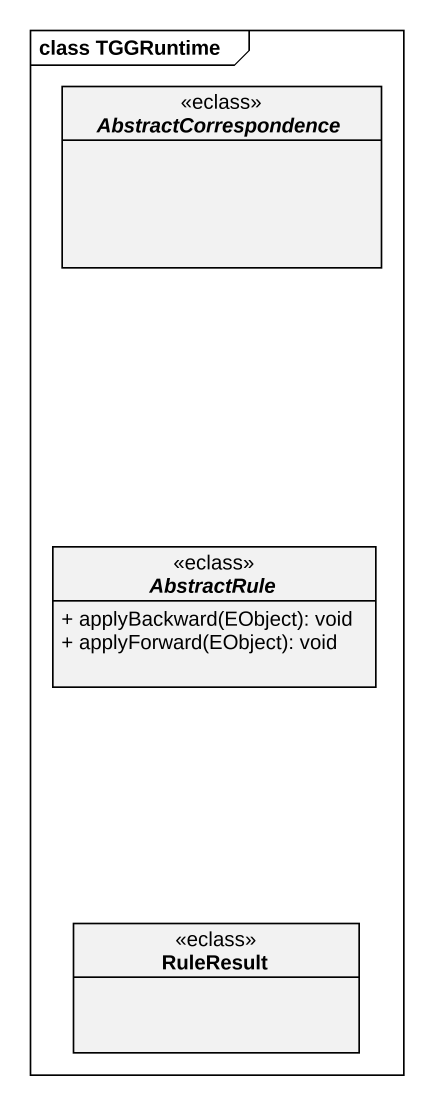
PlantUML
@startuml
mainframe class TGGRuntime
hide circle
hide empty members
skinparam classAttributeIconSize 0
abstract class AbstractCorrespondence <<eclass>>
abstract class AbstractRule <<eclass>> {
  + applyBackward(EObject): void
  + applyForward(EObject): void
}
class RuleResult <<eclass>>
@enduml
